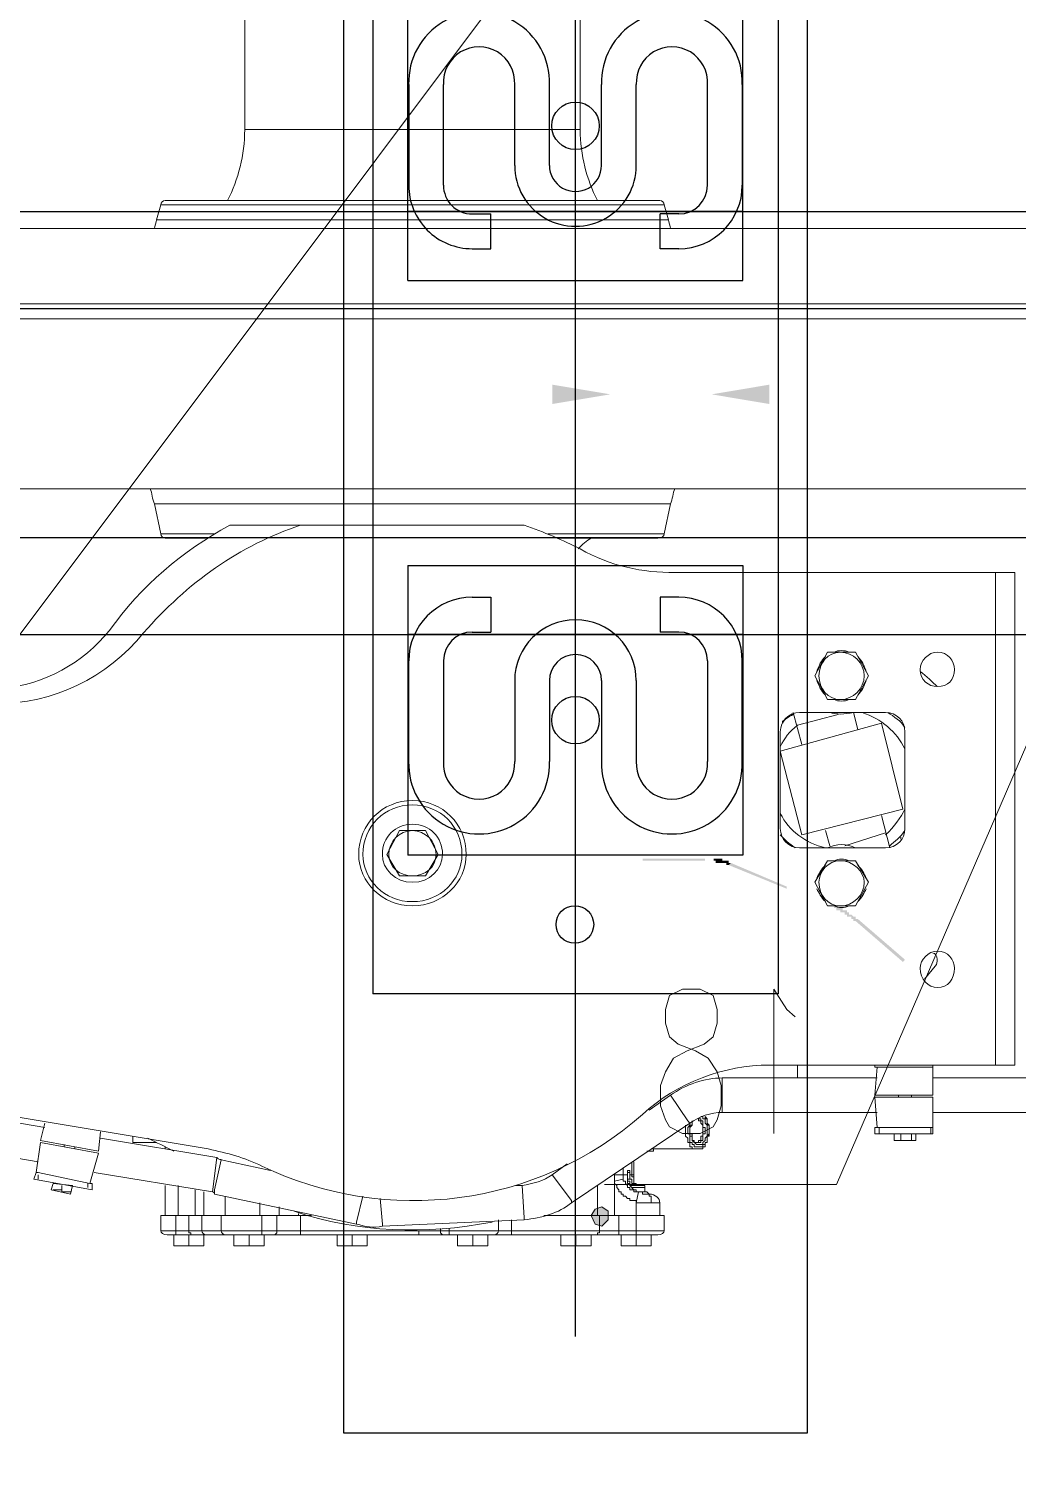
# Model space of a CAD drawing. Header units: millimetres. Extents: x 25083 to 52777, y 24772 to 45779.
# Drawn here: x 39264.2 to 39434.9, y 33269.9 to 33516.5 of the extents above; entities that cross this region are included whole.
import ezdxf

# ---------------------------------------------------------------- set-up
doc = ezdxf.new("R2010")
doc.units = ezdxf.units.MM
doc.layers.add('小车', color=7, linetype='Continuous')
doc.styles.get("Standard").update_dxf_attribs({"font": ''})
doc.styles.get('Standard').set_extended_font_data('SimSun')
doc.dimstyles.new('15', dxfattribs={"dimtxt": 15, "dimasz": 10, "dimexe": 2, "dimexo": 1, "dimgap": 1, "dimtad": 1, "dimdsep": 46, "dimtxsty": 'Standard', "dimcen": 2.5, "dimadec": 0, "dimazin": 0, "dimtfac": 1, "dimtmove": 2, "dimatfit": 3, "dimfxl": 1, "dimtolj": 1, "dimarcsym": 0})
doc.dimstyles.new('ISO-25', dxfattribs={"dimtxt": 2.5, "dimasz": 2.5, "dimexe": 1.25, "dimexo": 0.625, "dimtad": 1, "dimtxsty": 'Standard', "dimcen": 2.5, "dimadec": 0, "dimazin": 0, "dimtfac": 1, "dimtmove": 0, "dimatfit": 3, "dimfxl": 1, "dimarcsym": 0})

# ---------------------------------------------------------------- blocks, each defined once
blk = doc.blocks.new('A$C6E4F4F8B')
for p, q in [((0, 70), (197.2, 70)), ((0, 70), (0, 0)), ((197.2, 70), (197.2, 0)), ((40.15, 63.8), (57.53, 63.8)), ((62.1, 63.92), (62.1, 6.08)), ((135.1, 63.92), (135.1, 6.08)), ((157.05, 63.8), (139.67, 63.8)), ((57.53, 57.8), (40.15, 57.8)), ((139.67, 57.8), (157.05, 57.8)), ((62.5, 52.83), (62.5, 49.63)), ((68.5, 52.83), (68.5, 49.63)), ((128.7, 52.83), (128.7, 49.63)), ((134.7, 52.83), (134.7, 49.63)), ((68.5, 49.63), (62.5, 49.63)), ((128.7, 49.63), (134.7, 49.63)), ((54.12, 45.5), (40.15, 45.5)), ((143.08, 45.5), (157.05, 45.5)), ((54.12, 39.5), (40.15, 39.5)), ((143.08, 39.5), (157.05, 39.5)), ((54.12, 30.5), (40.15, 30.5)), ((143.08, 30.5), (157.05, 30.5)), ((54.12, 24.5), (40.15, 24.5)), ((143.08, 24.5), (157.05, 24.5)), ((62.5, 17.17), (62.5, 20.37)), ((68.5, 20.37), (62.5, 20.37)), ((68.5, 17.17), (68.5, 20.37)), ((128.7, 17.17), (128.7, 20.37)), ((128.7, 20.37), (134.7, 20.37)), ((134.7, 17.17), (134.7, 20.37)), ((57.53, 12.2), (40.15, 12.2)), ((139.67, 12.2), (157.05, 12.2)), ((40.15, 6.2), (57.53, 6.2)), ((157.05, 6.2), (139.67, 6.2)), ((0, 0), (197.2, 0))]:
    blk.add_line(p, q)
at = {"color": 1}
for p, q in [((64, 63.92), (24, 63.92)), ((24, 63.92), (24, 6.08)), ((74, 63.92), (24, 63.92)), ((24, 63.92), (24, 6.08)), ((123.2, 63.92), (173.2, 63.92)), ((133.2, 63.92), (173.2, 63.92)), ((173.2, 63.92), (173.2, 6.08)), ((173.2, 63.92), (173.2, 6.08)), ((64, 6.08), (24, 6.08)), ((74, 6.08), (24, 6.08)), ((123.2, 6.08), (173.2, 6.08)), ((133.2, 6.08), (173.2, 6.08))]:
    blk.add_line(p, q, dxfattribs=at)
at = {"color": 6, "ltscale": 15}
for p, q in [((74, 6.08), (74, 63.92)), ((123.2, 6.08), (123.2, 63.92))]:
    blk.add_line(p, q, dxfattribs=at)
for centre in [(12, 34.89), (185.2, 34.89), (185.2, 34.89)]:
    blk.add_circle(centre, 3.25)
for centre in [(47.28, 35), (47.28, 35), (149.92, 35), (149.92, 35)]:
    blk.add_circle(centre, 4.1, dxfattribs=at)
for centre, radius, start, end in [((39.79, 51.65), 12.16, 88.3056, 271.6944), ((57.53, 52.83), 10.97, 0, 90), ((139.67, 52.83), 10.97, 90, 180), ((157.41, 51.65), 12.16, 268.3056, 91.6944), ((39.8, 51.65), 6.16, 86.7014, 273.2986), ((57.53, 52.83), 4.97, 0, 90), ((139.67, 52.83), 4.97, 90, 180), ((157.4, 51.65), 6.16, 266.7014, 93.2986), ((54.12, 35), 4.5, 270, 90), ((143.08, 35), 4.5, 90, 270), ((39.79, 18.35), 12.16, 88.3056, 271.6944), ((157.41, 18.35), 12.16, 268.3056, 91.6944), ((39.8, 18.35), 6.16, 86.7014, 273.2986), ((157.4, 18.35), 6.16, 266.7014, 93.2986), ((57.53, 17.17), 10.97, 270, 0), ((57.53, 17.17), 4.97, 270, 0), ((139.67, 17.17), 10.97, 180, 270), ((139.67, 17.17), 4.97, 180, 270)]:
    blk.add_arc(centre, radius, start, end)
at = {"ltscale": 15}
for centre, start, end in [((54.12, 35), 270, 90), ((143.08, 35), 90, 270)]:
    blk.add_arc(centre, 10.5, start, end, dxfattribs=at)
blk = doc.blocks.new('*D925')
at = {"color": 0, "lineweight": -2}
for p, q in [((29677.86, 34881.66), (29677.86, 32448.29)), ((40733.02, 34757.65), (40733.02, 32448.29)), ((29680.36, 32449.54), (40730.52, 32449.54))]:
    blk.add_line(p, q, dxfattribs=at)
at = {"color": 0}
for points in [[(29680.36, 32449.96), (29680.36, 32449.13), (29677.86, 32449.54)], [(40730.52, 32449.13), (40730.52, 32449.96), (40733.02, 32449.54)]]:
    blk.add_solid(points, dxfattribs=at)
at = {"layer": 'DEFPOINTS', "color": 0}
for p in [(29677.86, 34882.29), (40733.02, 34758.27), (40733.02, 32449.54)]:
    blk.add_point(p, dxfattribs=at)
at = {"color": 0, "insert": (35205.44, 32451.63), "char_height": 2.5, "attachment_point": 5}
blk.add_mtext('11055,15', dxfattribs=at)
blk = doc.blocks.new('zw$D2F4')
h = blk.add_hatch(color=7)
h.dxf.hatch_style = 2
h.paths.add_polyline_path([(132.2, 129.6), (130.72, 128.86), (130.35, 127.75), (131.46, 126.63), (132.95, 126.63), (133.69, 127.75), (133.32, 128.86)])
h = blk.add_hatch(color=7)
h.dxf.hatch_style = 2
h.paths.add_polyline_path([(193.48, 120.69), (193.48, 109.92), (193.85, 109.92), (193.85, 120.69)])
h = blk.add_hatch(color=7)
h.dxf.hatch_style = 2
h.paths.add_polyline_path([(193.48, 108.44), (193.48, 108.07), (193.11, 108.07), (193.11, 107.69), (193.11, 106.21), (192.74, 106.21), (192.74, 105.84), (193.11, 105.47), (193.11, 105.84), (193.48, 105.84), (193.48, 106.95), (193.85, 106.95), (193.85, 108.44)])
h = blk.add_hatch(color=7)
h.dxf.hatch_style = 2
h.paths.add_polyline_path([(192.74, 105.84), (188.65, 95.81), (189.02, 95.81), (193.11, 105.47)])
h = blk.add_hatch(color=7)
h.dxf.hatch_style = 2
h.paths.add_polyline_path([(185.31, 87.64), (185.31, 87.27), (184.94, 87.27), (184.94, 86.53), (184.57, 86.53), (184.57, 85.78), (184.19, 85.78), (184.19, 85.41), (183.82, 85.41), (183.82, 84.67), (183.45, 84.67), (183.45, 84.3), (183.08, 84.3), (183.08, 83.93), (183.45, 83.56), (183.45, 83.93), (183.82, 83.93), (183.82, 84.3), (184.19, 84.67), (184.19, 85.04), (184.57, 85.04), (184.57, 85.41), (184.94, 85.41), (184.94, 86.16), (185.31, 86.16), (185.31, 86.9), (185.68, 86.9), (185.68, 87.64)])
h = blk.add_hatch(color=7)
h.dxf.hatch_style = 2
h.paths.add_polyline_path([(183.08, 83.93), (176.02, 75.76), (176.4, 75.39), (183.45, 83.56)])
at = {"color": 7, "lineweight": 5}
for points in [[(302.66, 313.8), (302.66, 7.06)], [(257.72, 8.54), (257.72, 312.31)], [(287.06, 6.68), (287.06, 282.6)], [(289.66, 4.83), (289.66, 282.6)], [(147.43, 259.58), (141.49, 225.04)], [(154.49, 260.32), (143.72, 195.71)], [(153.37, 258.47), (147.43, 223.93)], [(136.66, 215.76), (138.52, 225.79)], [(137.77, 216.13), (139.63, 225.04)], [(139.63, 225.41), (138.52, 225.79)], [(139.26, 225.04), (138.52, 225.04)], [(144.83, 224.67), (139.63, 225.41)], [(139.63, 225.41), (139.63, 225.04)], [(144.83, 224.67), (142.97, 214.65)], [(143.34, 214.65), (145.2, 224.67)], [(145.2, 224.67), (148.17, 223.93)], [(135.92, 219.47), (136.66, 222.82)], [(137.77, 222.44), (136.66, 222.82)], [(136.66, 221.7), (136.66, 222.44)], [(137.4, 219.1), (137.77, 222.44)], [(137.77, 222.07), (137.77, 222.44)], [(137.4, 219.1), (135.92, 219.47)], [(136.29, 220.22), (136.29, 220.96), (136.66, 220.96)], [(136.29, 219.47), (136.29, 220.22)], [(136.66, 220.96), (136.66, 221.7)], [(137.4, 220.96), (136.66, 220.96)], [(144.46, 220.59), (144.09, 220.59)], [(144.09, 218.73), (143.72, 218.73)], [(139.63, 215.39), (136.29, 194.96)], [(137.77, 215.76), (136.66, 215.76)], [(137.77, 216.5), (137.03, 216.5)], [(142.97, 214.65), (137.77, 216.13)], [(137.77, 215.76), (137.77, 216.13)], [(143.34, 214.65), (146.69, 214.27)], [(145.57, 214.27), (142.23, 194.22)], [(145.94, 208.7), (144.83, 208.7)], [(144.83, 204.62), (144.83, 208.7)], [(145.2, 208.7), (144.83, 208.7), (144.83, 206.85)], [(144.83, 206.85), (144.83, 204.99)], [(249.92, 203.88), (255.12, 204.99)], [(255.12, 115.86), (255.12, 204.99)], [(128.86, 146.32), (128.86, 202.76)], [(132.2, 203.88), (129.6, 203.88)], [(129.6, 145.57), (129.6, 203.88)], [(132.2, 177.88), (132.2, 203.88)], [(137.4, 203.13), (132.2, 203.13)], [(144.09, 203.13), (143.72, 203.13)], [(249.18, 203.13), (249.18, 196.08)], [(249.92, 194.59), (249.92, 203.88)], [(304.14, 204.62), (306.74, 203.88)], [(304.14, 116.24), (304.14, 204.62)], [(306.74, 116.98), (306.74, 203.88)], [(307.49, 203.13), (307.49, 117.72)], [(128.86, 201.65), (127, 201.65)], [(127, 196.45), (127, 201.65)], [(127, 200.53), (127, 201.65)], [(127, 199.05), (127, 200.53)], [(128.86, 200.91), (128.86, 201.28), (129.6, 201.28)], [(132.2, 201.28), (129.6, 201.28)], [(132.2, 200.91), (137.4, 200.91)], [(128.86, 199.05), (127, 199.05)], [(127, 197.56), (127, 199.05)], [(127, 196.45), (127, 197.56)], [(128.86, 198.68), (129.23, 198.68), (129.23, 199.05), (129.6, 199.05)], [(132.2, 199.05), (129.6, 199.05)], [(132.2, 197.93), (136.66, 197.93)], [(128.86, 196.45), (127, 196.45)], [(132.2, 196.82), (129.6, 196.82)], [(136.29, 196.45), (132.2, 196.45)], [(142.23, 194.22), (136.29, 194.96)], [(132.2, 193.48), (129.6, 193.48)], [(135.92, 194.59), (130.72, 170.08)], [(135.55, 192.74), (132.2, 192.74)], [(136.66, 194.59), (135.92, 194.59)], [(141.86, 193.48), (136.66, 194.59)], [(141.86, 193.48), (140, 184.94)], [(128.86, 191.25), (127, 191.25)], [(127, 186.05), (127, 191.25)], [(127, 190.14), (127, 191.25)], [(127, 188.65), (127, 190.14)], [(251.41, 191.99), (251.41, 141.12)], [(128.86, 188.65), (127, 188.65)], [(127, 187.54), (127, 188.65)], [(127, 186.05), (127, 187.54)], [(374.7, 189.39), (319.74, 189.39)], [(319.74, 131.46), (319.74, 189.39)], [(128.86, 186.05), (127, 186.05)], [(128.86, 186.79), (128.86, 186.42), (129.6, 186.42)], [(132.2, 186.42), (129.6, 186.42)], [(132.2, 186.79), (134.43, 186.79)], [(128.86, 184.19), (129.23, 183.82), (129.6, 183.82)], [(132.2, 183.82), (129.6, 183.82)], [(132.2, 183.45), (133.69, 183.45)], [(132.2, 180.11), (132.58, 180.11)], [(128.86, 179.37), (128.86, 179.74), (129.6, 179.74)], [(132.2, 179.74), (129.6, 179.74)], [(128.86, 173.42), (127, 173.42)], [(127, 168.23), (127, 173.42)], [(127, 171.94), (127, 173.42)], [(127, 170.83), (127, 171.94)], [(128.86, 170.83), (127, 170.83)], [(127, 169.34), (127, 170.83)], [(127, 168.23), (127, 169.34)], [(128.86, 168.23), (127, 168.23)], [(131.09, 170.08), (130.72, 170.08)], [(135.55, 168.97), (131.09, 170.08)], [(130.72, 165.63), (130.35, 165.63)], [(130.35, 165.63), (131.46, 141.12)], [(135.17, 166), (130.72, 165.63)], [(194.59, 164.88), (190.88, 162.66)], [(198.68, 162.66), (194.59, 164.88)], [(190.88, 162.66), (190.88, 158.2)], [(198.68, 158.2), (198.68, 162.66)], [(128.86, 159.31), (129.6, 159.31)], [(190.88, 158.2), (194.59, 155.97)], [(194.59, 155.97), (198.68, 158.2)], [(128.86, 154.86), (128.86, 155.23), (129.23, 155.6), (129.6, 155.6)], [(129.98, 155.6), (129.6, 155.6)], [(128.86, 153.37), (128.86, 154.11), (129.23, 154.11), (129.6, 154.11)], [(129.98, 154.11), (129.6, 154.11)], [(128.86, 152.63), (127, 152.63)], [(127, 147.43), (127, 152.63)], [(127, 151.51), (127, 152.63)], [(127, 150.03), (127, 151.51)], [(128.86, 150.03), (127, 150.03)], [(127, 148.91), (127, 150.03)], [(127, 147.43), (127, 148.91)], [(128.86, 147.43), (127, 147.43)], [(128.86, 118.09), (128.86, 146.32)], [(131.46, 145.57), (129.6, 145.57)], [(129.6, 116.98), (129.6, 145.57)], [(128.86, 143.72), (128.86, 143.34), (129.6, 143.34)], [(131.46, 143.34), (129.6, 143.34)], [(131.83, 141.12), (131.46, 141.12)], [(137.4, 141.49), (131.83, 141.12)], [(137.4, 142.6), (137.4, 141.49)], [(132.2, 116.98), (132.2, 137.77)], [(139.26, 136.29), (134.8, 132.95)], [(139.26, 136.29), (141.12, 133.69)], [(249.92, 116.98), (249.92, 137.03)], [(128.86, 134.8), (127, 134.8)], [(127, 129.6), (127, 134.8)], [(127, 133.32), (127, 134.8)], [(127, 132.2), (127, 133.32)], [(249.18, 135.17), (249.18, 118.09)], [(128.86, 132.2), (127, 132.2)], [(127, 130.72), (127, 132.2)], [(127, 129.6), (127, 130.72)], [(134.43, 132.95), (148.17, 112.52)], [(134.8, 132.95), (134.43, 132.95)], [(379.53, 131.46), (319.74, 131.46)], [(128.86, 129.6), (127, 129.6)], [(128.86, 128.86), (128.86, 128.49), (129.23, 128.49), (129.23, 128.12), (129.6, 128.12)], [(132.2, 128.49), (137.4, 128.49)], [(132.2, 128.12), (129.6, 128.12)], [(128.86, 124.41), (127, 124.41)], [(127, 119.21), (127, 124.41)], [(127, 123.29), (127, 124.41)], [(128.86, 124.78), (129.6, 124.78)], [(132.2, 124.78), (129.6, 124.78)], [(138.15, 125.52), (132.2, 125.52)], [(138.15, 125.52), (137.77, 125.52), (137.4, 125.15), (137.03, 125.15), (136.66, 124.78), (136.29, 124.78), (136.29, 124.41), (135.92, 124.41), (135.92, 124.03), (135.55, 124.03), (135.55, 123.66), (135.17, 123.29), (135.17, 122.92), (134.8, 122.92), (134.8, 121.81), (134.43, 121.81)], [(138.52, 124.03), (138.15, 124.03), (138.15, 123.66), (137.77, 123.66), (137.4, 123.29), (137.03, 123.29), (137.03, 122.92), (136.66, 122.92), (136.66, 122.55), (136.66, 122.18), (136.29, 122.18), (136.29, 121.43)], [(138.52, 124.03), (138.15, 125.52)], [(139.26, 124.03), (138.52, 124.03)], [(139.26, 125.52), (139.26, 124.03)], [(140.37, 124.03), (139.26, 124.03)], [(139.26, 123.29), (139.26, 124.03)], [(127, 121.81), (127, 123.29)], [(128.86, 121.81), (127, 121.81)], [(127, 120.32), (127, 121.81)], [(128.86, 121.81), (129.6, 121.81)], [(134.43, 121.81), (129.6, 121.81)], [(136.29, 121.43), (134.43, 121.81)], [(134.43, 121.81), (134.43, 119.21)], [(136.29, 121.43), (136.29, 120.69), (135.92, 120.69), (135.92, 120.32)], [(137.03, 120.32), (137.03, 122.55)], [(137.4, 122.92), (138.15, 122.92), (138.15, 123.29), (138.52, 123.29)], [(137.4, 120.32), (137.4, 122.92)], [(138.52, 122.55), (137.77, 122.55), (137.77, 122.18), (137.4, 122.18)], [(137.4, 121.81), (137.77, 121.81)], [(139.26, 122.55), (138.89, 122.55), (138.89, 122.18), (137.77, 122.18)], [(137.77, 121.81), (137.77, 122.18), (138.15, 122.18)], [(137.77, 122.18), (138.15, 122.18)], [(137.77, 122.18), (137.77, 121.81)], [(138.52, 123.29), (138.52, 122.55)], [(138.52, 123.29), (139.26, 123.29)], [(139.26, 122.92), (138.52, 122.92), (138.52, 122.55)], [(139.26, 123.29), (139.63, 123.29)], [(139.26, 122.92), (139.63, 122.92)], [(139.26, 122.18), (139.26, 122.92)], [(141.49, 122.55), (139.26, 122.55)], [(139.26, 122.18), (141.49, 122.18)], [(139.63, 123.29), (139.63, 122.92)], [(139.63, 123.29), (140, 123.29)], [(140, 123.29), (140, 122.92), (139.63, 122.92)], [(127, 119.21), (127, 120.32)], [(128.86, 119.21), (127, 119.21)], [(135.92, 120.32), (135.92, 119.58), (135.55, 119.58), (135.55, 119.21), (135.17, 119.21), (134.43, 119.21)], [(134.43, 119.21), (134.43, 117.72)], [(135.92, 120.32), (135.92, 119.58)], [(135.92, 119.58), (136.29, 119.95)], [(135.92, 119.58), (136.29, 119.95)], [(136.29, 119.95), (136.29, 120.32)], [(137.03, 120.32), (136.29, 120.32)], [(137.4, 120.32), (137.03, 120.32)], [(143.72, 118.83), (143.34, 118.83), (143.34, 119.95)], [(143.72, 111.41), (143.72, 119.21)], [(150.4, 119.58), (153, 115.86)], [(132.2, 116.98), (129.6, 116.98)], [(134.43, 117.72), (132.2, 117.72)], [(249.92, 116.98), (255.12, 115.86)], [(304.14, 116.24), (306.74, 116.98)], [(153, 115.86), (148.54, 112.89)], [(243.24, 56.45), (243.24, 115.12)], [(143.72, 111.41), (143.72, 112.15), (144.09, 112.15), (144.09, 112.52), (144.46, 112.52), (144.83, 112.52), (144.83, 112.89), (145.57, 112.89), (145.94, 113.26), (147.06, 113.26)], [(147.06, 109.18), (145.94, 109.18), (145.94, 109.55), (144.83, 109.55), (144.83, 109.92), (144.46, 109.92), (144.09, 109.92), (144.09, 110.29), (143.72, 110.29), (143.72, 111.41)], [(147.06, 112.89), (146.32, 112.89), (146.32, 112.52), (144.83, 112.52), (144.83, 112.15), (144.46, 112.15), (144.46, 111.78), (144.09, 111.78), (144.09, 110.29), (144.46, 110.29), (144.46, 109.92), (144.83, 109.92), (144.83, 109.55), (145.94, 109.55), (146.32, 109.18), (147.06, 109.18)], [(147.06, 109.55), (145.94, 109.55), (145.57, 109.92), (145.2, 109.92), (144.83, 110.29), (144.46, 110.29), (144.46, 111.41), (145.2, 112.15), (145.94, 112.15), (145.94, 112.52), (147.06, 112.52)], [(147.06, 112.52), (146.32, 112.52), (146.32, 112.15), (145.2, 112.15), (145.2, 111.78), (144.83, 111.78), (144.83, 111.41)], [(144.83, 111.41), (144.83, 111.04), (145.2, 111.04), (145.2, 110.66), (145.94, 110.66), (145.94, 110.29), (147.06, 110.29)], [(144.83, 111.41), (144.83, 110.66), (145.2, 110.66), (145.2, 110.29), (145.57, 110.29), (146.32, 110.29), (146.32, 109.92), (147.06, 109.92)], [(148.17, 112.52), (147.8, 112.52), (147.43, 112.89), (147.06, 112.89)], [(148.54, 112.15), (147.8, 112.15), (147.43, 112.52), (147.06, 112.52)], [(147.06, 112.52), (147.8, 112.52), (147.8, 112.15), (148.54, 112.15)], [(147.06, 110.29), (147.8, 110.29), (148.17, 110.66), (148.54, 110.66), (148.54, 111.04), (148.91, 111.04)], [(148.91, 111.04), (148.91, 110.66), (148.54, 110.66), (148.54, 110.29), (147.8, 110.29), (147.43, 110.29), (147.43, 109.92), (147.06, 109.92)], [(148.54, 112.89), (148.17, 112.52)], [(149.29, 110.66), (149.29, 110.29), (148.91, 110.29), (148.91, 109.92), (148.17, 109.92), (147.8, 109.55), (147.06, 109.55)], [(149.29, 109.92), (148.91, 109.55), (148.17, 109.55), (147.8, 109.18), (147.06, 109.18)], [(147.06, 109.18), (147.8, 109.18), (147.8, 109.55), (148.91, 109.55), (148.91, 109.92), (149.29, 109.92)], [(150.4, 106.95), (150.03, 106.95)], [(150.03, 106.95), (150.03, 80.21)], [(155.97, 106.95), (150.4, 106.95)], [(155.97, 106.95), (155.97, 80.21)], [(158.2, 56.45), (158.2, 98.78)], [(212.42, 96.92), (197.93, 93.21)], [(199.05, 96.92), (215.76, 96.92)], [(212.42, 96.92), (217.25, 79.47)], [(217.62, 96.55), (217.25, 96.55)], [(158.2, 93.95), (155.97, 93.95)], [(219.1, 94.7), (213.53, 93.21)], [(218.73, 86.9), (216.87, 93.95)], [(195.71, 78.73), (195.71, 93.58)], [(202.39, 75.76), (197.93, 93.21)], [(219.1, 93.58), (219.1, 78.73)], [(185.68, 88.75), (189.76, 90.98)], [(189.76, 90.98), (193.48, 88.75)], [(196.08, 88.38), (198.68, 89.13)], [(221.33, 88.75), (225.41, 90.98)], [(225.41, 90.98), (229.5, 88.75)], [(185.68, 83.93), (185.68, 88.75)], [(193.48, 88.75), (193.48, 83.93)], [(221.33, 83.93), (221.33, 88.75)], [(229.5, 88.75), (229.5, 83.93)], [(189.76, 81.7), (185.68, 83.93)], [(193.48, 83.93), (189.76, 81.7)], [(196.08, 85.78), (198.31, 78.73)], [(219.1, 84.3), (216.13, 83.56)], [(225.41, 81.7), (221.33, 83.93)], [(229.5, 83.93), (225.41, 81.7)], [(147.43, 80.58), (146.32, 80.58)], [(146.32, 70.56), (146.32, 80.58)], [(147.43, 79.84), (146.32, 79.84)], [(147.43, 80.21), (152.63, 80.58)], [(147.43, 70.56), (147.43, 80.58)], [(147.43, 79.84), (147.43, 80.21)], [(152.63, 70.56), (152.63, 80.58)], [(157.83, 80.21), (153, 80.58)], [(153, 80.58), (153, 70.56)], [(157.83, 80.58), (158.2, 80.58)], [(157.83, 80.58), (157.83, 70.56)], [(201.28, 79.47), (195.71, 77.99)], [(217.25, 79.47), (202.39, 75.76)], [(146.32, 77.24), (145.2, 77.24)], [(145.2, 73.9), (145.2, 77.24)], [(145.2, 77.24), (145.2, 76.5)], [(145.2, 76.5), (145.2, 76.13)], [(146.32, 73.53), (146.32, 77.24)], [(152.63, 76.5), (153, 76.5)], [(146.32, 76.13), (145.2, 76.13)], [(145.2, 76.13), (145.2, 75.01)], [(145.2, 75.01), (145.2, 74.27)], [(146.32, 74.27), (145.2, 74.27)], [(145.2, 74.27), (145.2, 73.9)], [(152.63, 74.27), (153, 74.27)], [(197.19, 76.13), (197.56, 76.13)], [(215.76, 75.39), (199.05, 75.39)], [(145.2, 73.9), (145.2, 73.53)], [(145.2, 73.9), (145.2, 73.53)], [(146.32, 73.53), (145.2, 73.53)], [(173.05, 72.04), (175.28, 70.19)], [(147.43, 70.93), (146.32, 70.93)], [(147.43, 70.56), (146.32, 70.56)], [(147.43, 70.56), (147.43, 70.93)], [(147.43, 70.56), (152.63, 70.56)], [(150.03, 70.56), (150.03, 35.28)], [(157.83, 70.56), (153, 70.56)], [(155.97, 70.56), (155.97, 35.28)], [(157.83, 70.56), (158.2, 70.56)], [(243.24, 59.79), (158.2, 59.79)], [(243.24, 56.45), (158.2, 56.45)]]:
    blk.add_lwpolyline(points, dxfattribs=at)
at = {"color": 7, "lineweight": 0}
blk.add_lwpolyline([(132.2, 129.6), (130.72, 128.86), (130.35, 127.75), (131.46, 126.63), (132.95, 126.63), (133.69, 127.75), (133.32, 128.86)], close=True, dxfattribs=at)
for points in [[(137.4, 122.92), (136.66, 122.18), (136.66, 121.81), (136.29, 121.81), (136.29, 120.32)], [(138.52, 123.29), (137.77, 123.29), (137.77, 122.92), (137.4, 122.92)], [(137.4, 122.18), (137.77, 122.18), (137.77, 122.55), (138.52, 122.55)]]:
    blk.add_lwpolyline(points, dxfattribs=at)
at = {"color": 7, "lineweight": 5}
for points in [[(220.59, 232.47), (220.59, 222.44), (225.04, 213.16), (232.84, 206.85)], [(223.19, 231.36), (223.93, 223.93), (227.64, 217.25), (233.21, 212.79)], [(251.41, 191.99), (246.95, 200.16), (241.01, 207.22), (233.21, 212.79)], [(143.34, 201.65), (144.09, 203.13), (144.83, 204.62), (145.57, 206.1)], [(251.41, 179.74), (248.07, 190.14), (241.38, 199.42), (232.84, 206.85)], [(255.12, 204.99), (255.87, 205.36), (256.98, 205.36), (257.72, 205.73)], [(302.66, 204.99), (303.03, 204.99), (303.77, 204.62), (304.14, 204.62)], [(129.6, 203.88), (129.23, 203.88), (128.86, 203.5), (128.86, 202.76)], [(249.92, 203.88), (249.55, 203.88), (249.18, 203.5), (249.18, 203.13)], [(307.49, 203.13), (307.49, 203.5), (307.11, 203.88), (306.74, 203.88)], [(129.6, 196.82), (129.23, 196.82), (128.86, 196.45), (128.86, 196.08)], [(135.92, 194.59), (136.29, 194.59), (136.29, 194.96), (136.29, 194.96)], [(140.75, 186.42), (142.23, 189.39), (142.97, 192.36), (143.72, 195.71)], [(129.6, 193.48), (129.23, 193.48), (128.86, 193.11), (128.86, 192.74)], [(141.86, 193.48), (141.86, 193.48), (141.86, 193.85), (142.23, 194.22)], [(307.49, 192.36), (311.2, 190.51), (315.28, 189.39), (319.74, 189.39)], [(140.75, 186.42), (130.35, 164.88), (133.69, 138.89), (149.66, 120.69)], [(132.95, 180.85), (129.23, 169.71), (128.86, 158.2), (131.09, 146.69)], [(130.72, 170.08), (130.35, 168.6), (129.98, 167.11), (130.35, 165.63)], [(128.86, 146.32), (128.86, 145.94), (129.23, 145.57), (129.6, 145.57)], [(128.86, 146.32), (128.86, 145.94), (129.23, 145.57), (129.6, 145.57)], [(131.46, 141.12), (131.83, 138.15), (132.58, 135.17), (134.43, 132.95)], [(137.4, 141.49), (137.77, 139.63), (138.15, 137.77), (139.26, 136.29)], [(247.33, 131.46), (248.81, 134.43), (250.3, 137.77), (251.41, 141.12)], [(247.33, 131.46), (244.35, 126.26), (243.24, 120.69), (243.24, 115.12)], [(249.18, 129.6), (248.81, 130.35), (248.07, 131.09), (247.33, 131.83)], [(319.74, 131.46), (315.28, 131.46), (311.2, 130.35), (307.49, 128.49)], [(139.26, 125.52), (138.89, 125.52), (138.52, 125.52), (138.15, 125.52)], [(137.77, 121.81), (137.77, 121.81), (137.4, 121.81), (137.4, 121.81)], [(137.4, 121.81), (137.4, 121.81), (137.4, 121.81), (137.4, 121.81)], [(137.77, 122.18), (137.77, 121.81), (137.77, 121.81), (137.77, 121.81)], [(139.26, 122.18), (138.89, 122.18), (138.52, 122.18), (138.15, 122.18)], [(138.52, 123.29), (138.52, 123.29), (138.52, 123.29), (138.52, 123.29)], [(138.52, 122.55), (138.52, 122.55), (138.52, 122.55), (138.52, 122.55)], [(134.43, 117.72), (135.17, 117.72), (135.92, 118.46), (135.92, 119.58)], [(135.92, 120.32), (135.92, 120.32), (135.92, 120.32), (135.92, 120.32)], [(136.29, 120.32), (136.29, 119.95), (136.29, 119.95), (136.29, 119.95)], [(143.72, 119.21), (143.72, 119.21), (143.72, 119.21), (143.72, 119.21)], [(158.2, 98.78), (158.2, 106.58), (155.23, 114.75), (149.66, 120.69)], [(128.86, 118.09), (128.86, 117.35), (129.23, 116.98), (129.6, 116.98)], [(249.18, 118.09), (249.18, 117.35), (249.55, 116.98), (249.92, 116.98)], [(304.14, 116.24), (303.77, 116.24), (303.03, 115.86), (302.66, 115.86)], [(306.74, 116.98), (307.11, 116.98), (307.49, 117.35), (307.49, 117.72)], [(155.97, 106.95), (155.97, 109.92), (154.86, 113.26), (153, 115.86)], [(257.72, 115.12), (256.98, 115.49), (255.87, 115.49), (255.12, 115.86)], [(144.83, 111.41), (144.83, 111.41), (144.83, 111.41), (144.83, 111.41)], [(144.83, 111.41), (144.83, 111.41), (144.83, 111.41), (144.83, 111.41)], [(147.8, 113.26), (147.43, 113.26), (147.06, 113.26), (147.06, 113.26)], [(150.03, 106.95), (150.03, 108.81), (149.29, 111.04), (148.17, 112.52)], [(148.17, 112.52), (148.17, 112.52), (148.17, 112.52), (148.17, 112.52)], [(197.93, 96.92), (197.19, 96.18), (196.45, 95.44), (195.71, 94.33)], [(201.65, 96.92), (198.68, 95.44), (196.45, 92.47), (195.71, 89.13)], [(199.05, 96.92), (197.19, 96.92), (195.71, 95.44), (195.71, 93.58)], [(216.87, 93.95), (215.76, 95.44), (214.65, 96.18), (213.16, 96.92)], [(219.1, 93.58), (219.1, 95.44), (217.62, 96.92), (215.76, 96.92)], [(218.73, 94.7), (218.36, 95.44), (217.99, 96.18), (217.25, 96.55)], [(188.65, 90.61), (187.91, 90.24), (187.16, 89.87), (186.42, 89.13)], [(192.74, 89.13), (191.99, 89.87), (191.25, 90.24), (190.51, 90.61)], [(224.67, 90.61), (223.56, 90.24), (222.82, 89.87), (222.07, 89.13)], [(228.76, 89.13), (228.01, 89.87), (227.27, 90.24), (226.16, 90.61)], [(185.68, 87.64), (185.31, 86.9), (185.31, 85.78), (185.68, 85.04)], [(193.48, 85.04), (193.85, 85.78), (193.85, 86.9), (193.48, 87.64)], [(195.71, 83.93), (196.45, 85.41), (196.45, 87.27), (195.71, 88.75)], [(219.1, 88.38), (218.73, 87.27), (218.73, 85.78), (219.1, 84.3)], [(221.33, 87.64), (220.96, 86.9), (220.96, 85.78), (221.33, 85.04)], [(229.5, 85.04), (229.87, 85.78), (229.87, 86.9), (229.5, 87.64)], [(186.42, 83.56), (187.16, 82.81), (187.91, 82.44), (188.65, 82.07)], [(190.51, 82.07), (191.25, 82.44), (191.99, 82.81), (192.74, 83.56)], [(212.79, 75.39), (215.76, 76.87), (217.99, 79.47), (219.1, 82.81)], [(222.07, 83.56), (222.82, 82.81), (223.56, 82.44), (224.67, 82.07)], [(226.16, 82.07), (227.27, 82.44), (228.01, 82.81), (228.76, 83.56)], [(195.71, 78.73), (195.71, 76.87), (197.19, 75.39), (199.05, 75.39)], [(196.08, 77.99), (196.82, 77.24), (197.56, 76.13), (198.68, 75.39)], [(197.93, 78.73), (199.42, 77.24), (200.91, 76.13), (202.39, 75.39)], [(215.76, 75.39), (217.62, 75.39), (219.1, 76.87), (219.1, 78.73)], [(216.5, 75.39), (217.62, 76.13), (218.36, 77.24), (219.1, 78.36)], [(223.56, 69.82), (224.3, 70.56), (225.41, 71.67), (226.16, 72.79)], [(175.28, 70.19), (175.65, 69.82), (176.02, 69.82), (176.4, 69.82)], [(176.4, 69.82), (177.14, 69.82), (177.51, 70.19), (177.51, 70.56)]]:
    blk.add_open_spline(points, degree=3, dxfattribs=at)
for points in [[(194.59, 169.71), (189.76, 169.71), (185.68, 165.63), (185.68, 160.43), (185.68, 155.23), (189.76, 151.14), (194.59, 151.14), (199.79, 151.14), (203.88, 155.23), (203.88, 160.43), (203.88, 165.63), (199.79, 169.71), (194.59, 169.71)], [(194.59, 168.97), (190.14, 168.97), (186.42, 165.25), (186.42, 160.43), (186.42, 155.6), (190.14, 151.89), (194.59, 151.89), (199.42, 151.89), (203.13, 155.6), (203.13, 160.43), (203.13, 165.25), (199.42, 168.97), (194.59, 168.97)], [(194.59, 165.63), (191.99, 165.63), (189.76, 163.4), (189.76, 160.43), (189.76, 157.46), (191.99, 155.23), (194.59, 155.23), (197.56, 155.23), (199.79, 157.46), (199.79, 160.43), (199.79, 163.4), (197.56, 165.63), (194.59, 165.63)], [(194.59, 164.51), (192.36, 164.51), (190.88, 162.66), (190.88, 160.43), (190.88, 158.2), (192.36, 156.34), (194.59, 156.34), (196.82, 156.34), (198.68, 158.2), (198.68, 160.43), (198.68, 162.66), (196.82, 164.51), (194.59, 164.51)], [(189.76, 90.24), (187.54, 90.24), (185.68, 88.75), (185.68, 86.53), (185.68, 84.3), (187.54, 82.44), (189.76, 82.44), (191.62, 82.44), (193.48, 84.3), (193.48, 86.53), (193.48, 88.75), (191.62, 90.24), (189.76, 90.24)], [(225.41, 90.24), (223.19, 90.24), (221.33, 88.75), (221.33, 86.53), (221.33, 84.3), (223.19, 82.44), (225.41, 82.44), (227.64, 82.44), (229.5, 84.3), (229.5, 86.53), (229.5, 88.75), (227.64, 90.24), (225.41, 90.24)], [(174.91, 72.79), (173.05, 72.79), (171.57, 71.3), (171.57, 69.82), (171.57, 67.96), (173.05, 66.84), (174.91, 66.84), (176.4, 66.84), (177.88, 67.96), (177.88, 69.82), (177.88, 71.3), (176.4, 72.79), (174.91, 72.79)], [(226.53, 72.79), (224.67, 72.79), (223.56, 71.3), (223.56, 69.82), (223.56, 67.96), (224.67, 66.84), (226.53, 66.84), (228.01, 66.84), (229.5, 67.96), (229.5, 69.82), (229.5, 71.3), (228.01, 72.79), (226.53, 72.79)]]:
    blk.add_open_spline(points, degree=3, knots=[0, 0, 0, 0, 1, 1, 1, 2, 2, 2, 3, 3, 3, 4, 4, 4, 4], dxfattribs=at)
blk = doc.blocks.new('*D470')
at = {"layer": 'DEFPOINTS', "color": 0}
for p in [(36180.04, 116639.33), (36197.54, 116639.33), (36197.54, 116438.26)]:
    blk.add_point(p, dxfattribs=at)
at = {"layer": '小车', "color": 0, "linetype": 'Continuous', "lineweight": -2}
for p, q in [((36180.04, 116638.33), (36180.04, 116436.26)), ((36197.54, 116638.33), (36197.54, 116436.26)), ((36170.04, 116438.26), (36160.04, 116438.26)), ((36180.04, 116438.26), (36197.54, 116438.26)), ((36207.54, 116438.26), (36217.54, 116438.26))]:
    blk.add_line(p, q, dxfattribs=at)
at = {"layer": '小车', "color": 0}
for points in [[(36170.04, 116439.93), (36170.04, 116436.59), (36180.04, 116438.26)], [(36207.54, 116439.93), (36207.54, 116436.59), (36197.54, 116438.26)]]:
    blk.add_solid(points, dxfattribs=at)
at = {"layer": '小车', "color": 0, "insert": (36193.65, 116438.26), "char_height": 15, "attachment_point": 5}
blk.add_mtext('\\A1;17.5', dxfattribs=at)
blk = doc.blocks.new('A$C1A4175F5')
at = {"layer": '小车', "color": 3, "lineweight": 0}
for points in [[(32.757, 478.051), (190.801, 112.548)], [(137.326, 466.992), (403.019, 112.548)], [(190.801, 112.548), (230.837, 112.548)]]:
    blk.add_lwpolyline(points, dxfattribs=at)
at = {"layer": '小车', "color": 4, "lineweight": 0}
blk.add_lwpolyline([(197.94, 141.525), (199.34, 142.785), (201.58, 146.285), (201.58, 121.368)], dxfattribs=at)
blk.add_lwpolyline([(214.318, 146.285), (212.078, 145.165), (211.379, 142.785), (211.379, 140.406), (212.078, 138.026), (213.618, 136.766), (216.558, 135.646), (218.938, 134.386), (220.338, 132.006), (221.178, 129.627), (221.178, 126.127), (220.338, 123.747), (219.638, 122.487), (217.398, 121.368), (214.318, 121.368), (212.078, 122.487), (211.379, 123.747), (210.679, 126.127), (210.679, 129.627), (211.379, 132.006), (212.918, 134.386), (215.158, 135.646), (218.098, 136.766), (219.638, 138.026), (220.338, 140.406), (220.338, 142.785), (219.638, 145.165), (217.398, 146.285), (214.318, 146.285)], close=True, dxfattribs=at)
at = {"layer": '小车'}
dim = blk.add_linear_dim(base=(229.857, 249.006), p1=(212.358, 450.073), p2=(229.857, 450.073), dimstyle='15', override={"dimfxl": 0.18}, dxfattribs=at)
dim.commit()
dim.dimension.update_dxf_attribs({"geometry": '*D470', "text_midpoint": (225.974, 249.006), "dimtype": 128, "insert": (-35967.681, -116189.253)})
blk = doc.blocks.new('zw$50CE')
blk.add_blockref('zw$D2F4', (22.01, 103.57))
at = {"layer": '小车', "ltscale": 10, "xscale": -1, "rotation": 270}
blk.add_blockref('A$C1A4175F5', (47.03, 0), dxfattribs=at)

msp = doc.modelspace()

# ---------------------------------------------------------------- linework, layer by layer
for p, q in [((39358.63, 33290.649), (39358.63, 34123.983)), ((39358.63, 33298.504), (39358.63, 33742.462))]:
    msp.add_line(p, q)
at = {"ltscale": 15}
for p, q in [((29782.964, 33484.899), (40674.281, 33484.899)), ((29782.964, 33411.899), (40674.281, 33411.899))]:
    msp.add_line(p, q, dxfattribs=at)
at = {"color": 1, "ltscale": 15}
for p, q in [((37659.964, 33468.149), (40674.281, 33468.149)), ((29782.964, 33428.649), (40674.281, 33428.649))]:
    msp.add_line(p, q, dxfattribs=at)
at = {"ltscale": 15}
msp.add_lwpolyline([(39318.63, 33273.983), (39318.63, 34140.649), (39398.63, 34140.649), (39398.63, 33273.983)], close=True, dxfattribs=at)

# ---------------------------------------------------------------- block references
for name, p, rotation in [('zw$50CE', (39594.481, 33157.316), 90), ('A$C6E4F4F8B', (39323.63, 33546.999), 270)]:
    msp.add_blockref(name, p, dxfattribs=dict(rotation=rotation))

# ---------------------------------------------------------------- dimensions: what is measured, and where the dimension line sits
dim = msp.add_linear_dim(base=(40733.0166, 32449.5434), p1=(29677.8617, 34882.2868), p2=(40733.0166, 34758.2702), dimstyle='ISO-25')
dim.commit()
dim.dimension.update_dxf_attribs({"geometry": '*D925', "text_midpoint": (35205.4391, 32449.5434), "dimtype": 160})

doc.saveas('drawing.dxf')
